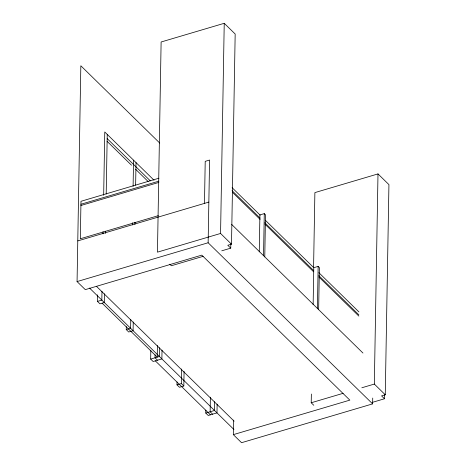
<?xml version="1.0" encoding="UTF-8"?>
<svg xmlns="http://www.w3.org/2000/svg" width="466" height="466" viewBox="0 0 466 466"><rect width="100%" height="100%" fill="white"/><g stroke="black" fill="none" stroke-linecap="round" stroke-linejoin="round"><path stroke-width="0.7" d="M233.583 420.116L233.326 434.644L349.838 400.131L201.801 255.129L85.29 289.636L77.065 281.58L80.834 65.776L159.704 143.033M104.454 293.79L104.302 302.521L99.934 303.82L97.47 301.403L97.58 294.85M101.99 291.372L101.838 300.11L97.47 301.403M102.992 233.874L103.033 231.689M103.668 195.301L104.768 131.977L154.042 180.237M105.508 233.379L105.549 231.194M106.196 194.077L107.238 134.394M133.241 321.989L133.09 330.72L128.721 332.013L126.251 329.596L126.303 326.683M130.777 319.571L130.62 328.303L126.251 329.596M132.426 224.95L132.466 222.765M133.101 186.377L133.556 160.17M134.942 224.455L134.983 222.27M135.629 185.153L136.025 162.587M162.028 350.182L161.877 358.913L153.133 361.505L150.669 359.088L150.821 350.35M155.091 354.882L155.038 357.795L157.508 360.212M157.426 345.539L157.223 357.148L102.118 303.174M159.558 347.764L159.407 356.496L150.669 359.088M184.076 371.431L183.825 385.988L179.457 387.281L176.987 384.864L177.039 381.957M183.825 385.988L181.356 383.57L181.612 369.014M204.481 203.38L205.215 161.347L209.584 160.054L208.139 242.757L372.631 403.876L241.551 442.7L233.326 434.644M217.133 404.156L216.981 412.888L208.238 415.48L205.774 413.062L205.826 410.15M210.393 397.213L210.143 411.769L212.607 414.187M214.663 401.739L214.511 410.47L205.774 413.062M220.564 233.46L224.233 23.3L161.12 41.992L157.45 252.158L220.564 233.46L231.503 244.178L227.798 245.273L230.74 248.151L221.758 250.813M230.74 248.151L230.816 243.788M231.503 244.178L235.173 34.012L224.233 23.3M259.265 251.879L259.906 214.919L264.274 213.626L265.509 214.832L264.775 256.865M263.54 255.659L264.274 213.626M313.787 405.286L311.212 402.77L311.37 394.044M313.577 267.507L314.882 192.604L377.996 173.911L388.935 184.623L385.265 394.789L381.561 395.884L384.502 398.762L372.759 402.245M313.135 304.648L313.775 267.688L318.144 266.395L319.379 267.601L318.645 309.634M317.41 308.422L318.144 266.395M372.631 403.876L372.73 398.063M385.265 394.789L374.332 384.071L377.996 173.911M384.502 398.762L384.561 395.127M158.947 178.198L80.973 201.295L80.321 238.767L158.294 215.671M80.927 204.248L158.894 181.152M80.903 205.5L158.877 182.404M77.775 240.91L208.85 202.087M77.065 281.58L208.139 242.757M203.106 256.335L171.331 265.748L169.787 264.239M176.987 384.864L181.356 383.57M311.212 402.77L343.122 393.321M361.843 387.77L374.332 384.071M232.109 187.693L260.174 215.181M265.37 220.272L313.705 267.618M318.901 272.703L358.919 311.905M232.056 190.646L260.121 218.135M264.799 222.719L313.653 270.571M318.849 275.656L358.867 314.859M232.557 192.406L260.098 219.387M264.775 223.965L313.63 271.818M318.831 276.909L358.849 316.105M231.684 224.449L362.962 353.042M107.163 138.6L150.314 180.86M107.058 141.28L131.494 165.214M135.653 169.286L148.13 181.507M96.41 286.281L234.136 421.182M89.501 288.023L233.944 429.506M155.324 360.859L210.422 414.833"/></g></svg>
